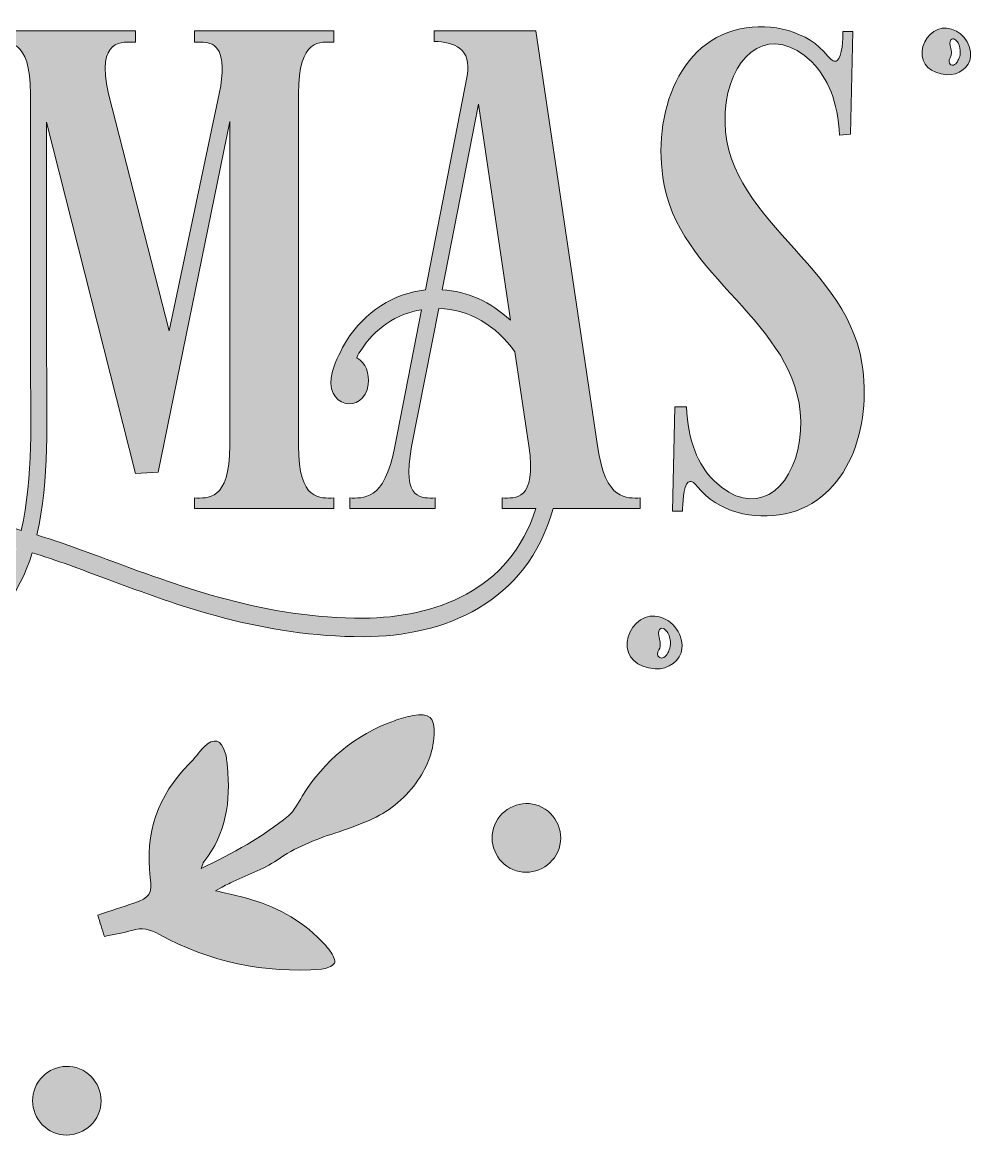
# Model space of a CAD drawing. Header units: inches. Extents: x 50 to 1030, y -1015 to -65.
# Drawn here: x 656.7 to 1021.2, y -1015 to -586.2 of the extents above; entities that cross this region are included whole.
import ezdxf

# ---------------------------------------------------------------- set-up
doc = ezdxf.new("R2010")
doc.units = ezdxf.units.IN
doc.header["$MEASUREMENT"] = 0
doc.layers.add('Layer 1', color=7, linetype='Continuous')

# ---------------------------------------------------------------- blocks, each defined once
blk = doc.blocks.new('block 2')
at = {"layer": 'Layer 1', "true_color": 0xffffff}
h = blk.add_hatch(color=7, dxfattribs=at)
h.dxf.hatch_style = 2
edge = h.paths.add_edge_path()
edge.add_spline(control_points=[(927, -616.85), (929.66, -597.08), (944.74, -586.69), (959.81, -601.39), (966.02, -607.47), (969.79, -616.6), (970.46, -629.53), (970.46, -629.53), (974.67, -629.03), (974.67, -629.03), (974.67, -629.03), (975.55, -589.73), (975.55, -589.73), (975.55, -589.73), (971.79, -589.73), (971.79, -589.73), (971.79, -592.26), (971.56, -599.36), (969.57, -600.88), (968.68, -601.39), (967.57, -601.14), (966.02, -599.11), (958.26, -589.47), (944.52, -586.18), (932.32, -588.71), (905.94, -594.29), (897.3, -627.5), (904.17, -652.86), (913.92, -688.35), (960.7, -705.85), (955.16, -746.66), (952.28, -766.44), (937.42, -776.83), (922.35, -762.13), (915.92, -756.04), (912.37, -746.66), (911.71, -733.73), (911.71, -733.73), (907.27, -733.73), (907.27, -733.73), (907.27, -733.73), (906.39, -773.79), (906.39, -773.79), (906.39, -773.79), (910.15, -773.79), (910.15, -773.79), (910.38, -771.26), (910.38, -764.16), (912.37, -762.64), (913.26, -762.13), (914.37, -762.38), (915.92, -764.41), (923.68, -774.05), (937.42, -777.34), (949.62, -774.81), (973.78, -769.73), (983.09, -741.34), (979.1, -717), (972.45, -676.18), (921.02, -659.7), (927, -616.85)], knot_values=[0, 0, 0, 0, 1, 1, 1, 2, 2, 2, 3, 3, 3, 4, 4, 4, 5, 5, 5, 6, 6, 6, 7, 7, 7, 8, 8, 8, 9, 9, 9, 10, 10, 10, 11, 11, 11, 12, 12, 12, 13, 13, 13, 14, 14, 14, 15, 15, 15, 16, 16, 16, 17, 17, 17, 18, 18, 18, 19, 19, 19, 20, 20, 20, 20], degree=3, periodic=1)
h = blk.add_hatch(color=7, dxfattribs=at)
h.dxf.hatch_style = 2
edge = h.paths.add_edge_path()
edge.add_spline(control_points=[(787.78, -821.96), (818.38, -821.96), (850.53, -809.03), (860.5, -772.78), (860.5, -772.78), (893.98, -772.78), (893.98, -772.78), (893.98, -772.78), (893.98, -768.72), (893.98, -768.72), (889.1, -768.72), (880.45, -770.24), (877.57, -748.69), (877.57, -748.69), (853.85, -589.47), (853.85, -589.47), (840.77, -589.47), (827.91, -589.47), (814.83, -589.47), (814.83, -589.47), (814.83, -593.53), (814.83, -593.53), (822.37, -593.53), (829.46, -596.32), (827.47, -606.71), (827.47, -606.71), (811.51, -688.86), (811.51, -688.86), (799.31, -690.13), (788.23, -697.23), (781.13, -708.38), (779.36, -711.68), (776.92, -715.99), (775.81, -720.04), (771.82, -734.24), (788.01, -737.03), (789.56, -725.11), (790, -721.06), (788.67, -716.75), (785.12, -714.97), (785.12, -714.47), (785.79, -713.45), (786.46, -712.44), (792, -703.56), (800.42, -697.99), (809.95, -696.46), (809.95, -696.46), (799.76, -748.95), (799.76, -748.95), (795.77, -770.24), (787.34, -768.72), (782.46, -768.72), (782.46, -768.72), (782.46, -772.78), (782.46, -772.78), (793.33, -772.78), (804.41, -772.78), (815.28, -772.78), (815.28, -772.78), (815.28, -768.72), (815.28, -768.72), (810.4, -768.72), (802.19, -770.24), (806.19, -748.95), (806.19, -748.95), (816.61, -695.96), (816.61, -695.96), (828.13, -696.21), (838.77, -702.55), (845.87, -712.69), (845.87, -712.69), (851.19, -748.69), (851.19, -748.69), (854.29, -770.24), (845.87, -768.72), (840.99, -768.72), (840.99, -768.72), (840.99, -772.78), (840.99, -772.78), (840.99, -772.78), (853.85, -772.78), (853.85, -772.78), (844.1, -804.47), (814.61, -814.61), (787.78, -814.86), (749.87, -814.86), (718.84, -803.2), (690.68, -792.81), (680.93, -789.26), (671.62, -785.71), (662.31, -782.92), (667.18, -761.88), (666.07, -738.04), (666.07, -716.49), (666.07, -716.49), (666.07, -624.46), (666.07, -624.46), (666.07, -624.46), (700.21, -759.34), (700.21, -759.34), (700.21, -759.34), (708.86, -758.83), (708.86, -758.83), (708.86, -758.83), (736.35, -624.21), (736.35, -624.21), (736.35, -624.21), (736.35, -748.69), (736.35, -748.69), (736.35, -770.24), (727.71, -768.72), (722.83, -768.72), (722.83, -768.72), (722.83, -772.78), (722.83, -772.78), (740.56, -772.78), (758.52, -772.78), (776.26, -772.78), (776.26, -772.78), (776.26, -768.72), (776.26, -768.72), (771.38, -768.72), (762.73, -770.24), (762.73, -748.69), (762.73, -703.82), (762.73, -658.69), (762.73, -613.56), (762.73, -592.01), (771.38, -593.78), (776.26, -593.78), (776.26, -593.78), (776.26, -589.47), (776.26, -589.47), (758.52, -589.47), (740.56, -589.47), (722.83, -589.47), (722.83, -589.47), (722.83, -593.78), (722.83, -593.78), (723.94, -593.78), (725.04, -593.78), (726.15, -593.78), (730.81, -594.04), (735.69, -596.57), (732.36, -613.56), (732.36, -613.56), (713.07, -704.58), (713.07, -704.58), (713.07, -704.58), (689.79, -613.56), (689.79, -613.56), (684.92, -592.01), (695.34, -593.78), (700.21, -593.78), (700.21, -593.78), (700.21, -589.47), (700.21, -589.47), (682.26, -589.47), (664.3, -589.47), (646.12, -589.47), (646.12, -589.47), (646.12, -593.78), (646.12, -593.78), (651, -593.78), (659.87, -592.01), (659.87, -613.56), (659.87, -613.56), (659.87, -717), (659.87, -717), (659.87, -738.04), (660.97, -760.61), (656.32, -781.14), (636.14, -775.31), (603.33, -769.48), (584.27, -783.17), (565.64, -796.36), (570.97, -821.2), (590.25, -830.33), (619.07, -843.77), (651, -821.46), (660.53, -789.76), (669.84, -792.55), (679.15, -796.1), (688.69, -799.65), (717.29, -810.3), (748.77, -821.96), (787.78, -821.96)], knot_values=[0, 0, 0, 0, 1, 1, 1, 2, 2, 2, 3, 3, 3, 4, 4, 4, 5, 5, 5, 6, 6, 6, 7, 7, 7, 8, 8, 8, 9, 9, 9, 10, 10, 10, 11, 11, 11, 12, 12, 12, 13, 13, 13, 14, 14, 14, 15, 15, 15, 16, 16, 16, 17, 17, 17, 18, 18, 18, 19, 19, 19, 20, 20, 20, 21, 21, 21, 22, 22, 22, 23, 23, 23, 24, 24, 24, 25, 25, 25, 26, 26, 26, 27, 27, 27, 28, 28, 28, 29, 29, 29, 30, 30, 30, 31, 31, 31, 32, 32, 32, 33, 33, 33, 34, 34, 34, 35, 35, 35, 36, 36, 36, 37, 37, 37, 38, 38, 38, 39, 39, 39, 40, 40, 40, 41, 41, 41, 42, 42, 42, 43, 43, 43, 44, 44, 44, 45, 45, 45, 46, 46, 46, 47, 47, 47, 48, 48, 48, 49, 49, 49, 50, 50, 50, 51, 51, 51, 52, 52, 52, 53, 53, 53, 54, 54, 54, 55, 55, 55, 56, 56, 56, 57, 57, 57, 58, 58, 58, 59, 59, 59, 60, 60, 60, 61, 61, 61, 62, 62, 62, 62], degree=3, periodic=1)
edge = h.paths.add_edge_path()
edge.add_spline(control_points=[(817.93, -688.86), (817.93, -688.86), (831.9, -617.62), (831.9, -617.62), (831.9, -617.62), (844.1, -700.52), (844.1, -700.52), (836.56, -693.42), (827.47, -689.36), (817.93, -688.86)], knot_values=[0, 0, 0, 0, 1, 1, 1, 2, 2, 2, 3, 3, 3, 3], degree=3, periodic=1)
edge = h.paths.add_edge_path()
edge.add_spline(control_points=[(592.69, -823.74), (578.06, -816.89), (573.18, -799.4), (587.59, -789), (604.88, -776.83), (636.14, -782.92), (654.54, -787.99), (646.12, -815.37), (617.97, -835.65), (592.69, -823.74)], knot_values=[0, 0, 0, 0, 1, 1, 1, 2, 2, 2, 3, 3, 3, 3], degree=3, periodic=1)
h = blk.add_hatch(color=7, dxfattribs=at)
h.dxf.hatch_style = 2
edge = h.paths.add_edge_path()
edge.add_spline(control_points=[(1011.56, -588.36), (1007.07, -587.97), (1002.56, -592.25), (1002.2, -597.24), (1001.83, -602.37), (1005.38, -605.74), (1011.68, -606.26), (1016.18, -606.63), (1020.45, -603.39), (1020.77, -599.35), (1021.21, -593.91), (1016.94, -588.82), (1011.56, -588.36)], knot_values=[0, 0, 0, 0, 1, 1, 1, 2, 2, 2, 3, 3, 3, 4, 4, 4, 4], degree=3, periodic=1)
edge = h.paths.add_edge_path()
edge.add_spline(control_points=[(1016.16, -600.46), (1015.88, -601.02), (1015.58, -601.6), (1015.13, -602.05), (1013.95, -603.22), (1012.19, -602.44), (1012.57, -600.7), (1012.64, -600.38), (1012.83, -600.1), (1012.99, -599.82), (1013.74, -598.45), (1013.39, -597.07), (1013.1, -595.64), (1012.94, -594.85), (1012.62, -593.59), (1013.21, -592.9), (1014.11, -591.84), (1015.52, -593.17), (1015.97, -594.03), (1016.64, -595.29), (1016.95, -596.65), (1016.85, -598), (1016.79, -598.83), (1016.57, -599.66), (1016.16, -600.46)], knot_values=[0, 0, 0, 0, 1, 1, 1, 2, 2, 2, 3, 3, 3, 4, 4, 4, 5, 5, 5, 6, 6, 6, 7, 7, 7, 8, 8, 8, 8], degree=3, periodic=1)
h = blk.add_hatch(color=7, dxfattribs=at)
h.dxf.hatch_style = 2
edge = h.paths.add_edge_path()
edge.add_spline(control_points=[(899.54, -814.03), (894.46, -813.59), (889.36, -818.43), (888.95, -824.08), (888.54, -829.88), (892.55, -833.7), (899.67, -834.28), (904.77, -834.7), (909.6, -831.03), (909.97, -826.46), (910.46, -820.31), (905.63, -814.55), (899.54, -814.03)], knot_values=[0, 0, 0, 0, 1, 1, 1, 2, 2, 2, 3, 3, 3, 4, 4, 4, 4], degree=3, periodic=1)
edge = h.paths.add_edge_path()
edge.add_spline(control_points=[(904.75, -827.71), (904.43, -828.35), (904.1, -829.01), (903.59, -829.51), (902.25, -830.84), (900.26, -829.96), (900.68, -827.99), (900.76, -827.63), (900.98, -827.31), (901.16, -826.99), (902.01, -825.45), (901.61, -823.88), (901.28, -822.26), (901.1, -821.37), (900.75, -819.94), (901.41, -819.17), (902.43, -817.96), (904.03, -819.47), (904.54, -820.44), (905.29, -821.86), (905.64, -823.41), (905.53, -824.93), (905.46, -825.88), (905.21, -826.82), (904.75, -827.71)], knot_values=[0, 0, 0, 0, 1, 1, 1, 2, 2, 2, 3, 3, 3, 4, 4, 4, 5, 5, 5, 6, 6, 6, 7, 7, 7, 8, 8, 8, 8], degree=3, periodic=1)
h = blk.add_hatch(color=7, dxfattribs=at)
h.dxf.hatch_style = 2
edge = h.paths.add_edge_path()
edge.add_spline(control_points=[(806.61, -852.25), (804.22, -852.69), (801.85, -853.38), (799.56, -854.2), (784.35, -859.66), (772.68, -869.46), (764.2, -883.16), (762.58, -885.79), (761.17, -888.83), (758.87, -890.72), (748.92, -898.89), (737.67, -904.98), (725.33, -910.94), (725.96, -909.42), (726.08, -908.77), (726.45, -908.3), (735.01, -897.5), (736.76, -885.02), (735.46, -871.79), (735.29, -870.02), (735.12, -868.22), (734.63, -866.54), (733.14, -861.41), (730.22, -860.58), (726.51, -864.27), (724.47, -866.3), (722.86, -868.77), (720.82, -870.79), (708.63, -882.88), (703.71, -897.38), (705.83, -914.42), (706.62, -920.85), (705.67, -922.03), (699.54, -924.19), (695.18, -925.73), (690.76, -927.11), (685.66, -928.79), (686.59, -931.74), (687.38, -934.26), (688.22, -936.96), (692.32, -936.1), (695.64, -935.67), (698.78, -934.66), (702.68, -933.41), (705.74, -934.23), (709.36, -936.22), (728.72, -946.87), (749.59, -951.18), (771.62, -949.56), (773.4, -949.42), (775.56, -948.49), (776.61, -947.19), (777.14, -946.53), (775.87, -944), (774.92, -942.66), (773.53, -940.69), (771.78, -938.93), (770.03, -937.24), (761.63, -929.19), (751.48, -924.42), (740.32, -921.61), (737.53, -920.91), (734.71, -920.33), (730.84, -919.46), (733.5, -918.07), (735.03, -917.21), (736.6, -916.45), (742.61, -913.57), (749.09, -911.4), (754.52, -907.68), (761.44, -902.94), (768.87, -899.83), (776.74, -897.34), (781.17, -895.94), (785.54, -894.24), (789.83, -892.43), (797.15, -889.33), (803.18, -884.48), (807.87, -878.09), (811.87, -872.63), (814.51, -866.54), (814.8, -859.65), (815.09, -852.88), (813.1, -851.06), (806.61, -852.25)], knot_values=[0, 0, 0, 0, 1, 1, 1, 2, 2, 2, 3, 3, 3, 4, 4, 4, 5, 5, 5, 6, 6, 6, 7, 7, 7, 8, 8, 8, 9, 9, 9, 10, 10, 10, 11, 11, 11, 12, 12, 12, 13, 13, 13, 14, 14, 14, 15, 15, 15, 16, 16, 16, 17, 17, 17, 18, 18, 18, 19, 19, 19, 20, 20, 20, 21, 21, 21, 22, 22, 22, 23, 23, 23, 24, 24, 24, 25, 25, 25, 26, 26, 26, 27, 27, 27, 28, 28, 28, 28], degree=3, periodic=1)
h = blk.add_hatch(color=7, dxfattribs=at)
h.dxf.hatch_style = 2
edge = h.paths.add_edge_path()
edge.add_spline(control_points=[(855.11, -886.89), (848.46, -884.27), (840.84, -887.53), (838.09, -894.18), (835.35, -900.79), (838.49, -908.47), (845.09, -911.31), (851.61, -914.1), (859.4, -911.01), (862.32, -904.47), (865.31, -897.76), (861.96, -889.59), (855.11, -886.89)], knot_values=[0, 0, 0, 0, 1, 1, 1, 2, 2, 2, 3, 3, 3, 4, 4, 4, 4], degree=3, periodic=1)
h = blk.add_hatch(color=7, dxfattribs=at)
h.dxf.hatch_style = 2
edge = h.paths.add_edge_path()
edge.add_spline(control_points=[(678.68, -987.76), (672.03, -985.14), (664.41, -988.4), (661.66, -995.05), (658.92, -1001.66), (662.05, -1009.34), (668.66, -1012.18), (675.17, -1014.98), (682.97, -1011.88), (685.88, -1005.34), (688.87, -998.63), (685.52, -990.46), (678.68, -987.76)], knot_values=[0, 0, 0, 0, 1, 1, 1, 2, 2, 2, 3, 3, 3, 4, 4, 4, 4], degree=3, periodic=1)
at = {"layer": 'Layer 1', "lineweight": 0}
for points, knots in [([(927, -616.85), (929.66, -597.08), (944.74, -586.69), (959.81, -601.39), (966.02, -607.47), (969.79, -616.6), (970.46, -629.53), (970.46, -629.53), (974.67, -629.03), (974.67, -629.03), (974.67, -629.03), (975.55, -589.73), (975.55, -589.73), (975.55, -589.73), (971.79, -589.73), (971.79, -589.73), (971.79, -592.26), (971.56, -599.36), (969.57, -600.88), (968.68, -601.39), (967.57, -601.14), (966.02, -599.11), (958.26, -589.47), (944.52, -586.18), (932.32, -588.71), (905.94, -594.29), (897.3, -627.5), (904.17, -652.86), (913.92, -688.35), (960.7, -705.85), (955.16, -746.66), (952.28, -766.44), (937.42, -776.83), (922.35, -762.13), (915.92, -756.04), (912.37, -746.66), (911.71, -733.73), (911.71, -733.73), (907.27, -733.73), (907.27, -733.73), (907.27, -733.73), (906.39, -773.79), (906.39, -773.79), (906.39, -773.79), (910.15, -773.79), (910.15, -773.79), (910.38, -771.26), (910.38, -764.16), (912.37, -762.64), (913.26, -762.13), (914.37, -762.38), (915.92, -764.41), (923.68, -774.05), (937.42, -777.34), (949.62, -774.81), (973.78, -769.73), (983.09, -741.34), (979.1, -717), (972.45, -676.18), (921.02, -659.7), (927, -616.85)], [0, 0, 0, 0, 1, 1, 1, 2, 2, 2, 3, 3, 3, 4, 4, 4, 5, 5, 5, 6, 6, 6, 7, 7, 7, 8, 8, 8, 9, 9, 9, 10, 10, 10, 11, 11, 11, 12, 12, 12, 13, 13, 13, 14, 14, 14, 15, 15, 15, 16, 16, 16, 17, 17, 17, 18, 18, 18, 19, 19, 19, 20, 20, 20, 20]), ([(787.78, -821.96), (818.38, -821.96), (850.53, -809.03), (860.5, -772.78), (860.5, -772.78), (893.98, -772.78), (893.98, -772.78), (893.98, -772.78), (893.98, -768.72), (893.98, -768.72), (889.1, -768.72), (880.45, -770.24), (877.57, -748.69), (877.57, -748.69), (853.85, -589.47), (853.85, -589.47), (840.77, -589.47), (827.91, -589.47), (814.83, -589.47), (814.83, -589.47), (814.83, -593.53), (814.83, -593.53), (822.37, -593.53), (829.46, -596.32), (827.47, -606.71), (827.47, -606.71), (811.51, -688.86), (811.51, -688.86), (799.31, -690.13), (788.23, -697.23), (781.13, -708.38), (779.36, -711.68), (776.92, -715.99), (775.81, -720.04), (771.82, -734.24), (788.01, -737.03), (789.56, -725.11), (790, -721.06), (788.67, -716.75), (785.12, -714.97), (785.12, -714.47), (785.79, -713.45), (786.46, -712.44), (792, -703.56), (800.42, -697.99), (809.95, -696.46), (809.95, -696.46), (799.76, -748.95), (799.76, -748.95), (795.77, -770.24), (787.34, -768.72), (782.46, -768.72), (782.46, -768.72), (782.46, -772.78), (782.46, -772.78), (793.33, -772.78), (804.41, -772.78), (815.28, -772.78), (815.28, -772.78), (815.28, -768.72), (815.28, -768.72), (810.4, -768.72), (802.19, -770.24), (806.19, -748.95), (806.19, -748.95), (816.61, -695.96), (816.61, -695.96), (828.13, -696.21), (838.77, -702.55), (845.87, -712.69), (845.87, -712.69), (851.19, -748.69), (851.19, -748.69), (854.29, -770.24), (845.87, -768.72), (840.99, -768.72), (840.99, -768.72), (840.99, -772.78), (840.99, -772.78), (840.99, -772.78), (853.85, -772.78), (853.85, -772.78), (844.1, -804.47), (814.61, -814.61), (787.78, -814.86), (749.87, -814.86), (718.84, -803.2), (690.68, -792.81), (680.93, -789.26), (671.62, -785.71), (662.31, -782.92), (667.18, -761.88), (666.07, -738.04), (666.07, -716.49), (666.07, -716.49), (666.07, -624.46), (666.07, -624.46), (666.07, -624.46), (700.21, -759.34), (700.21, -759.34), (700.21, -759.34), (708.86, -758.83), (708.86, -758.83), (708.86, -758.83), (736.35, -624.21), (736.35, -624.21), (736.35, -624.21), (736.35, -748.69), (736.35, -748.69), (736.35, -770.24), (727.71, -768.72), (722.83, -768.72), (722.83, -768.72), (722.83, -772.78), (722.83, -772.78), (740.56, -772.78), (758.52, -772.78), (776.26, -772.78), (776.26, -772.78), (776.26, -768.72), (776.26, -768.72), (771.38, -768.72), (762.73, -770.24), (762.73, -748.69), (762.73, -703.82), (762.73, -658.69), (762.73, -613.56), (762.73, -592.01), (771.38, -593.78), (776.26, -593.78), (776.26, -593.78), (776.26, -589.47), (776.26, -589.47), (758.52, -589.47), (740.56, -589.47), (722.83, -589.47), (722.83, -589.47), (722.83, -593.78), (722.83, -593.78), (723.94, -593.78), (725.04, -593.78), (726.15, -593.78), (730.81, -594.04), (735.69, -596.57), (732.36, -613.56), (732.36, -613.56), (713.07, -704.58), (713.07, -704.58), (713.07, -704.58), (689.79, -613.56), (689.79, -613.56), (684.92, -592.01), (695.34, -593.78), (700.21, -593.78), (700.21, -593.78), (700.21, -589.47), (700.21, -589.47), (682.26, -589.47), (664.3, -589.47), (646.12, -589.47), (646.12, -589.47), (646.12, -593.78), (646.12, -593.78), (651, -593.78), (659.87, -592.01), (659.87, -613.56), (659.87, -613.56), (659.87, -717), (659.87, -717), (659.87, -738.04), (660.97, -760.61), (656.32, -781.14), (636.14, -775.31), (603.33, -769.48), (584.27, -783.17), (565.64, -796.36), (570.97, -821.2), (590.25, -830.33), (619.07, -843.77), (651, -821.46), (660.53, -789.76), (669.84, -792.55), (679.15, -796.1), (688.69, -799.65), (717.29, -810.3), (748.77, -821.96), (787.78, -821.96)], [0, 0, 0, 0, 1, 1, 1, 2, 2, 2, 3, 3, 3, 4, 4, 4, 5, 5, 5, 6, 6, 6, 7, 7, 7, 8, 8, 8, 9, 9, 9, 10, 10, 10, 11, 11, 11, 12, 12, 12, 13, 13, 13, 14, 14, 14, 15, 15, 15, 16, 16, 16, 17, 17, 17, 18, 18, 18, 19, 19, 19, 20, 20, 20, 21, 21, 21, 22, 22, 22, 23, 23, 23, 24, 24, 24, 25, 25, 25, 26, 26, 26, 27, 27, 27, 28, 28, 28, 29, 29, 29, 30, 30, 30, 31, 31, 31, 32, 32, 32, 33, 33, 33, 34, 34, 34, 35, 35, 35, 36, 36, 36, 37, 37, 37, 38, 38, 38, 39, 39, 39, 40, 40, 40, 41, 41, 41, 42, 42, 42, 43, 43, 43, 44, 44, 44, 45, 45, 45, 46, 46, 46, 47, 47, 47, 48, 48, 48, 49, 49, 49, 50, 50, 50, 51, 51, 51, 52, 52, 52, 53, 53, 53, 54, 54, 54, 55, 55, 55, 56, 56, 56, 57, 57, 57, 58, 58, 58, 59, 59, 59, 60, 60, 60, 61, 61, 61, 62, 62, 62, 62]), ([(1011.56, -588.36), (1007.07, -587.97), (1002.56, -592.25), (1002.2, -597.24), (1001.83, -602.37), (1005.38, -605.74), (1011.68, -606.26), (1016.18, -606.63), (1020.45, -603.39), (1020.77, -599.35), (1021.21, -593.91), (1016.94, -588.82), (1011.56, -588.36)], [0, 0, 0, 0, 1, 1, 1, 2, 2, 2, 3, 3, 3, 4, 4, 4, 4]), ([(1016.16, -600.46), (1015.88, -601.02), (1015.58, -601.6), (1015.13, -602.05), (1013.95, -603.22), (1012.19, -602.44), (1012.57, -600.7), (1012.64, -600.38), (1012.83, -600.1), (1012.99, -599.82), (1013.74, -598.45), (1013.39, -597.07), (1013.1, -595.64), (1012.94, -594.85), (1012.62, -593.59), (1013.21, -592.9), (1014.11, -591.84), (1015.52, -593.17), (1015.97, -594.03), (1016.64, -595.29), (1016.95, -596.65), (1016.85, -598), (1016.79, -598.83), (1016.57, -599.66), (1016.16, -600.46)], [0, 0, 0, 0, 1, 1, 1, 2, 2, 2, 3, 3, 3, 4, 4, 4, 5, 5, 5, 6, 6, 6, 7, 7, 7, 8, 8, 8, 8]), ([(817.93, -688.86), (817.93, -688.86), (831.9, -617.62), (831.9, -617.62), (831.9, -617.62), (844.1, -700.52), (844.1, -700.52), (836.56, -693.42), (827.47, -689.36), (817.93, -688.86)], [0, 0, 0, 0, 1, 1, 1, 2, 2, 2, 3, 3, 3, 3]), ([(899.54, -814.03), (894.46, -813.59), (889.36, -818.43), (888.95, -824.08), (888.54, -829.88), (892.55, -833.7), (899.67, -834.28), (904.77, -834.7), (909.6, -831.03), (909.97, -826.46), (910.46, -820.31), (905.63, -814.55), (899.54, -814.03)], [0, 0, 0, 0, 1, 1, 1, 2, 2, 2, 3, 3, 3, 4, 4, 4, 4]), ([(904.75, -827.71), (904.43, -828.35), (904.1, -829.01), (903.59, -829.51), (902.25, -830.84), (900.26, -829.96), (900.68, -827.99), (900.76, -827.63), (900.98, -827.31), (901.16, -826.99), (902.01, -825.45), (901.61, -823.88), (901.28, -822.26), (901.1, -821.37), (900.75, -819.94), (901.41, -819.17), (902.43, -817.96), (904.03, -819.47), (904.54, -820.44), (905.29, -821.86), (905.64, -823.41), (905.53, -824.93), (905.46, -825.88), (905.21, -826.82), (904.75, -827.71)], [0, 0, 0, 0, 1, 1, 1, 2, 2, 2, 3, 3, 3, 4, 4, 4, 5, 5, 5, 6, 6, 6, 7, 7, 7, 8, 8, 8, 8]), ([(806.61, -852.25), (804.22, -852.69), (801.85, -853.38), (799.56, -854.2), (784.35, -859.66), (772.68, -869.46), (764.2, -883.16), (762.58, -885.79), (761.17, -888.83), (758.87, -890.72), (748.92, -898.89), (737.67, -904.98), (725.33, -910.94), (725.96, -909.42), (726.08, -908.77), (726.45, -908.3), (735.01, -897.5), (736.76, -885.02), (735.46, -871.79), (735.29, -870.02), (735.12, -868.22), (734.63, -866.54), (733.14, -861.41), (730.22, -860.58), (726.51, -864.27), (724.47, -866.3), (722.86, -868.77), (720.82, -870.79), (708.63, -882.88), (703.71, -897.38), (705.83, -914.42), (706.62, -920.85), (705.67, -922.03), (699.54, -924.19), (695.18, -925.73), (690.76, -927.11), (685.66, -928.79), (686.59, -931.74), (687.38, -934.26), (688.22, -936.96), (692.32, -936.1), (695.64, -935.67), (698.78, -934.66), (702.68, -933.41), (705.74, -934.23), (709.36, -936.22), (728.72, -946.87), (749.59, -951.18), (771.62, -949.56), (773.4, -949.42), (775.56, -948.49), (776.61, -947.19), (777.14, -946.53), (775.87, -944), (774.92, -942.66), (773.53, -940.69), (771.78, -938.93), (770.03, -937.24), (761.63, -929.19), (751.48, -924.42), (740.32, -921.61), (737.53, -920.91), (734.71, -920.33), (730.84, -919.46), (733.5, -918.07), (735.03, -917.21), (736.6, -916.45), (742.61, -913.57), (749.09, -911.4), (754.52, -907.68), (761.44, -902.94), (768.87, -899.83), (776.74, -897.34), (781.17, -895.94), (785.54, -894.24), (789.83, -892.43), (797.15, -889.33), (803.18, -884.48), (807.87, -878.09), (811.87, -872.63), (814.51, -866.54), (814.8, -859.65), (815.09, -852.88), (813.1, -851.06), (806.61, -852.25)], [0, 0, 0, 0, 1, 1, 1, 2, 2, 2, 3, 3, 3, 4, 4, 4, 5, 5, 5, 6, 6, 6, 7, 7, 7, 8, 8, 8, 9, 9, 9, 10, 10, 10, 11, 11, 11, 12, 12, 12, 13, 13, 13, 14, 14, 14, 15, 15, 15, 16, 16, 16, 17, 17, 17, 18, 18, 18, 19, 19, 19, 20, 20, 20, 21, 21, 21, 22, 22, 22, 23, 23, 23, 24, 24, 24, 25, 25, 25, 26, 26, 26, 27, 27, 27, 28, 28, 28, 28]), ([(855.11, -886.89), (848.46, -884.27), (840.84, -887.53), (838.09, -894.18), (835.35, -900.79), (838.49, -908.47), (845.09, -911.31), (851.61, -914.1), (859.4, -911.01), (862.32, -904.47), (865.31, -897.76), (861.96, -889.59), (855.11, -886.89)], [0, 0, 0, 0, 1, 1, 1, 2, 2, 2, 3, 3, 3, 4, 4, 4, 4]), ([(678.68, -987.76), (672.03, -985.14), (664.41, -988.4), (661.66, -995.05), (658.92, -1001.66), (662.05, -1009.34), (668.66, -1012.18), (675.17, -1014.98), (682.97, -1011.88), (685.88, -1005.34), (688.87, -998.63), (685.52, -990.46), (678.68, -987.76)], [0, 0, 0, 0, 1, 1, 1, 2, 2, 2, 3, 3, 3, 4, 4, 4, 4])]:
    blk.add_open_spline(points, degree=3, knots=knots, dxfattribs=at)

msp = doc.modelspace()

# ---------------------------------------------------------------- block references
at = {"layer": 'Layer 1'}
msp.add_blockref('block 2', (0, 0), dxfattribs=at)

doc.saveas('drawing.dxf')
